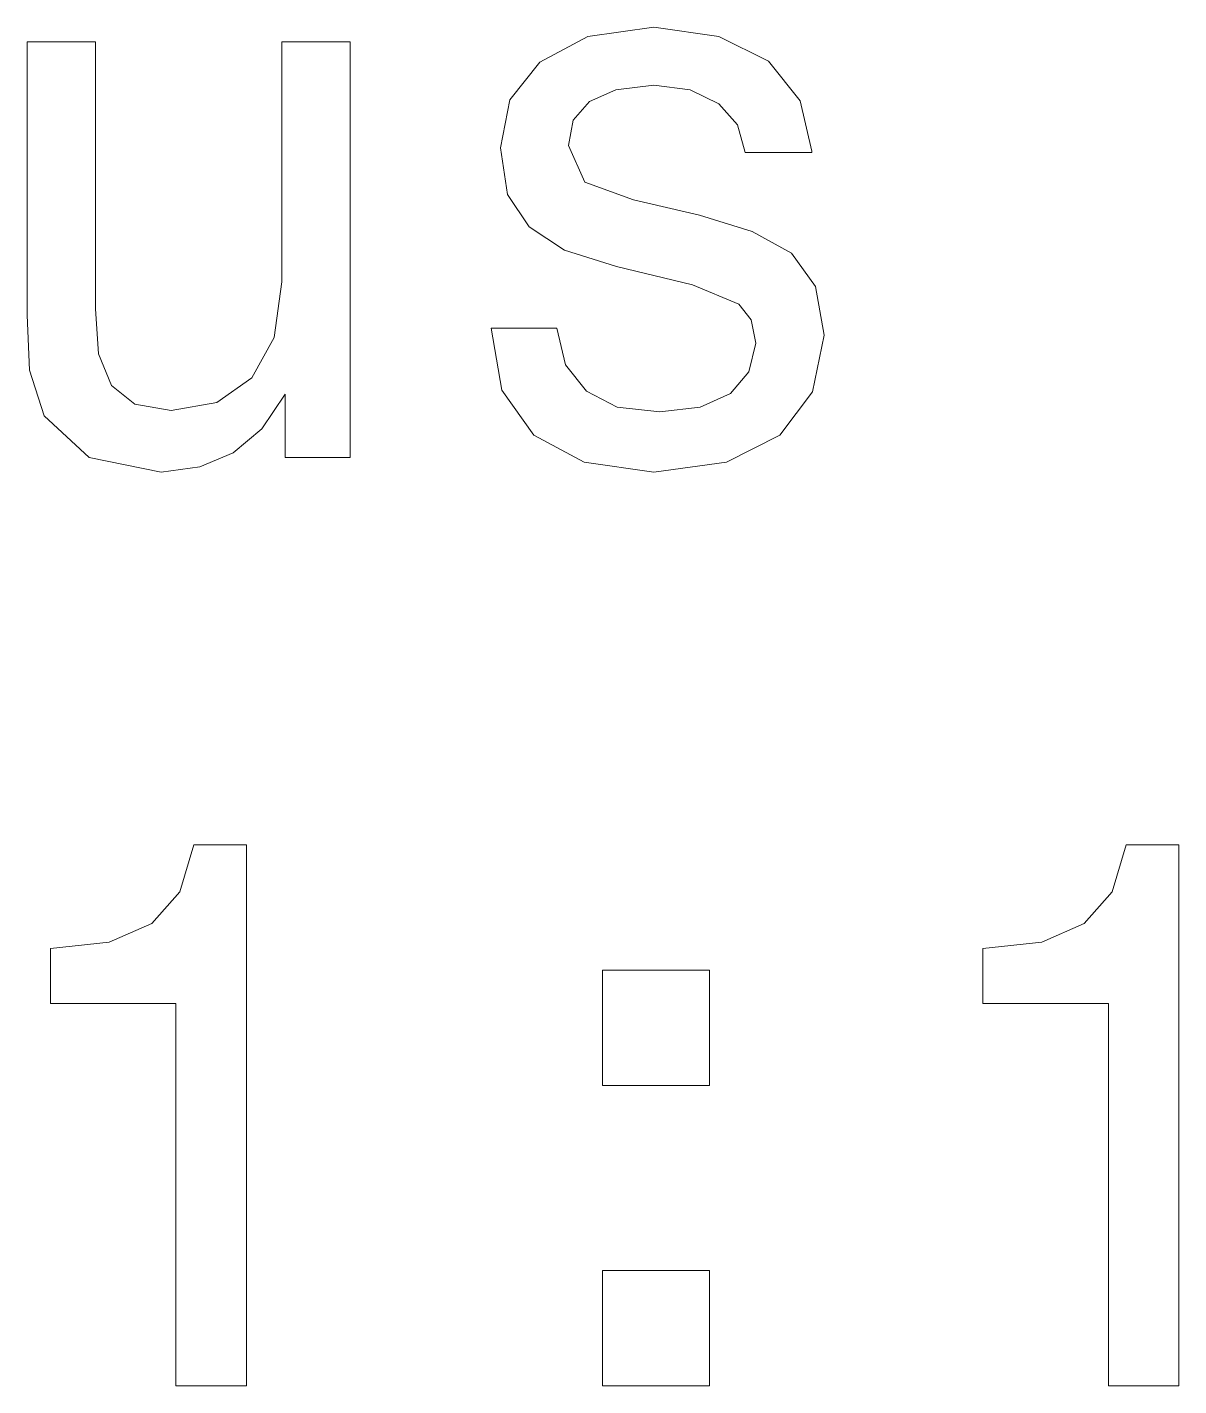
# Model space of a CAD drawing. Extents: x 145 to 857, y 42 to 790.
# Drawn here: x 461.33 to 468.83, y 192.91 to 201.76 of the extents above; entities that cross this region are included whole.
import ezdxf

# ---------------------------------------------------------------- set-up
doc = ezdxf.new("R2010")
doc.units = 0

msp = doc.modelspace()

# ---------------------------------------------------------------- linework, layer by layer
at = {"color": 7, "lineweight": 13}
for points in [[(465.7053, 200.5377), (465.2767, 200.6385), (464.9589, 200.7545), (464.853, 200.9915), (464.8833, 201.158), (464.9892, 201.279), (465.1607, 201.3547), (465.4078, 201.3849), (465.6448, 201.3547), (465.8314, 201.2639), (465.9525, 201.1277), (466.0029, 200.9462), (466.4366, 200.9462), (466.4366, 200.9562), (466.361, 201.284), (466.1542, 201.5413), (465.8314, 201.7026), (465.4078, 201.7632), (464.9791, 201.7026), (464.6664, 201.5362), (464.4697, 201.2891), (464.4092, 200.9764), (464.4546, 200.6738), (464.5958, 200.462), (464.8278, 200.3107), (465.1657, 200.2048), (465.6599, 200.0838), (465.9625, 199.9577), (466.0432, 199.8568), (466.0735, 199.7055), (466.0281, 199.5189), (465.9071, 199.3777), (465.7104, 199.2869), (465.4481, 199.2567), (465.1707, 199.2869), (464.969, 199.3928), (464.8329, 199.5643), (464.7774, 199.8013), (464.3487, 199.8013), (464.4193, 199.3979), (464.6261, 199.1054), (464.9539, 198.9289), (465.4078, 198.8633), (465.8818, 198.9289), (466.2298, 199.1054), (466.4417, 199.3878), (466.5173, 199.756), (466.4618, 200.0737), (466.3055, 200.2905), (466.0483, 200.4317)], [(463.4308, 201.6673), (462.987, 201.6673), (462.987, 200.1039), (462.9366, 199.7408), (462.7903, 199.4786), (462.5634, 199.3172), (462.2658, 199.2668), (462.0288, 199.3071), (461.8775, 199.4281), (461.7918, 199.6349), (461.7716, 199.9274), (461.7716, 201.6673), (461.3278, 201.6673), (461.3278, 199.8871), (461.343, 199.529), (461.4388, 199.2315), (461.7313, 198.9591), (462.2003, 198.8633), (462.4525, 198.8986), (462.6693, 198.9894), (462.8559, 199.1457), (463.0072, 199.3727), (463.0072, 198.9591), (463.4308, 198.9591)], [(462.2961, 192.9123), (462.755, 192.9123), (462.755, 196.4375), (462.4121, 196.4375), (462.3213, 196.1299), (462.1398, 195.9231), (461.8624, 195.8021), (461.4791, 195.7617), (461.4791, 195.4036), (462.2961, 195.4036)], [(468.3682, 192.9123), (468.8271, 192.9123), (468.8271, 196.4375), (468.4842, 196.4375), (468.3934, 196.1299), (468.2118, 195.9231), (467.9344, 195.8021), (467.5511, 195.7617), (467.5511, 195.4036), (468.3682, 195.4036)], [(465.0749, 194.8691), (465.7709, 194.8691), (465.7709, 195.6205), (465.0749, 195.6205)], [(465.0749, 192.9123), (465.7709, 192.9123), (465.7709, 193.6637), (465.0749, 193.6637)]]:
    msp.add_lwpolyline(points, close=True, dxfattribs=at)

doc.saveas('drawing.dxf')
